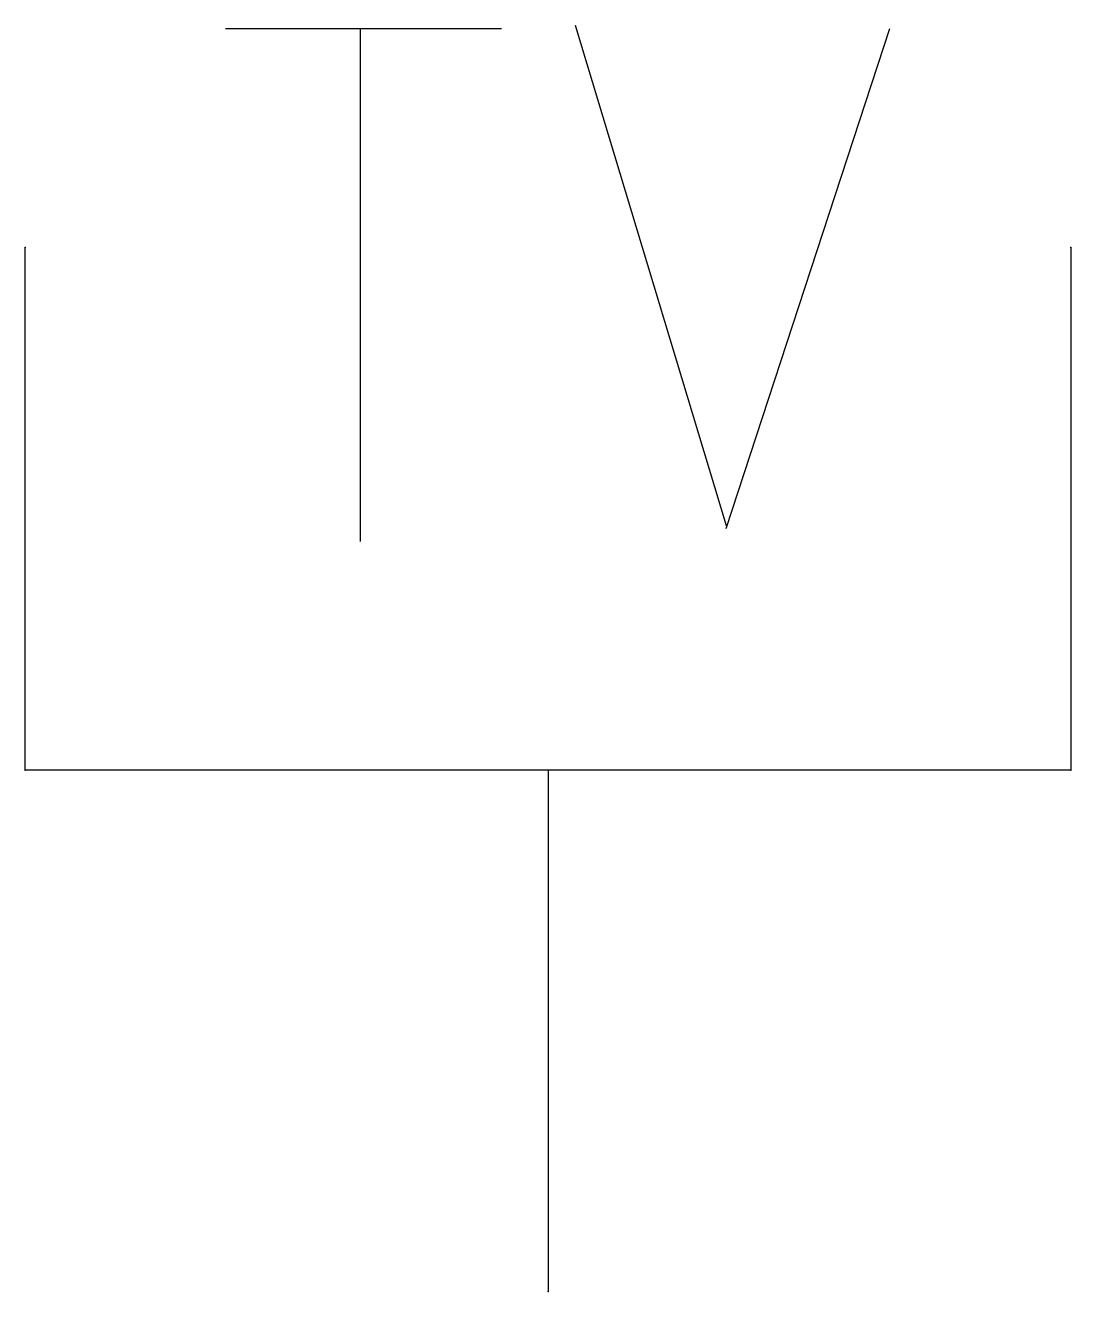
# Model space of a CAD drawing. Header units: millimetres. Extents: x -250 to 250, y 0 to 606.
import ezdxf
from ezdxf.enums import TextEntityAlignment as Align

# ---------------------------------------------------------------- set-up
doc = ezdxf.new("R2010")
doc.units = ezdxf.units.MM
doc.styles.add('_TEL_DIM', font='SIMPLEX', dxfattribs={"width": 0.8, "height": 3.5, "bigfont": 'HZTXT'})

msp = doc.modelspace()

# ---------------------------------------------------------------- linework, layer by layer
for p, q in [((-154.26, 604.23), (-22.26, 604.23)), ((-89.79, 604.23), (-89.79, 358.9)), ((13.05, 605.76), (85.19, 366.57)), ((85.19, 365.03), (163.47, 604.23)), ((-250, 249.5), (-250, 499.5)), ((250, 499.5), (250, 249.5)), ((250, 249.5), (-250, 249.5)), ((0, 249.75), (0, 0))]:
    msp.add_line(p, q)
for p in [(-250, 499.5), (250, 499.5), (-250, 249.5), (250, 249.5), (0, 0)]:
    msp.add_point(p)

# ---------------------------------------------------------------- texts
at = {"color": 7, "style": '_TEL_DIM', "flags": 1}
msp.add_attdef('A', text='电视插座', height=0.01, dxfattribs=at).set_placement((0, 0), align=Align.MIDDLE_CENTER)

doc.saveas('drawing.dxf')
